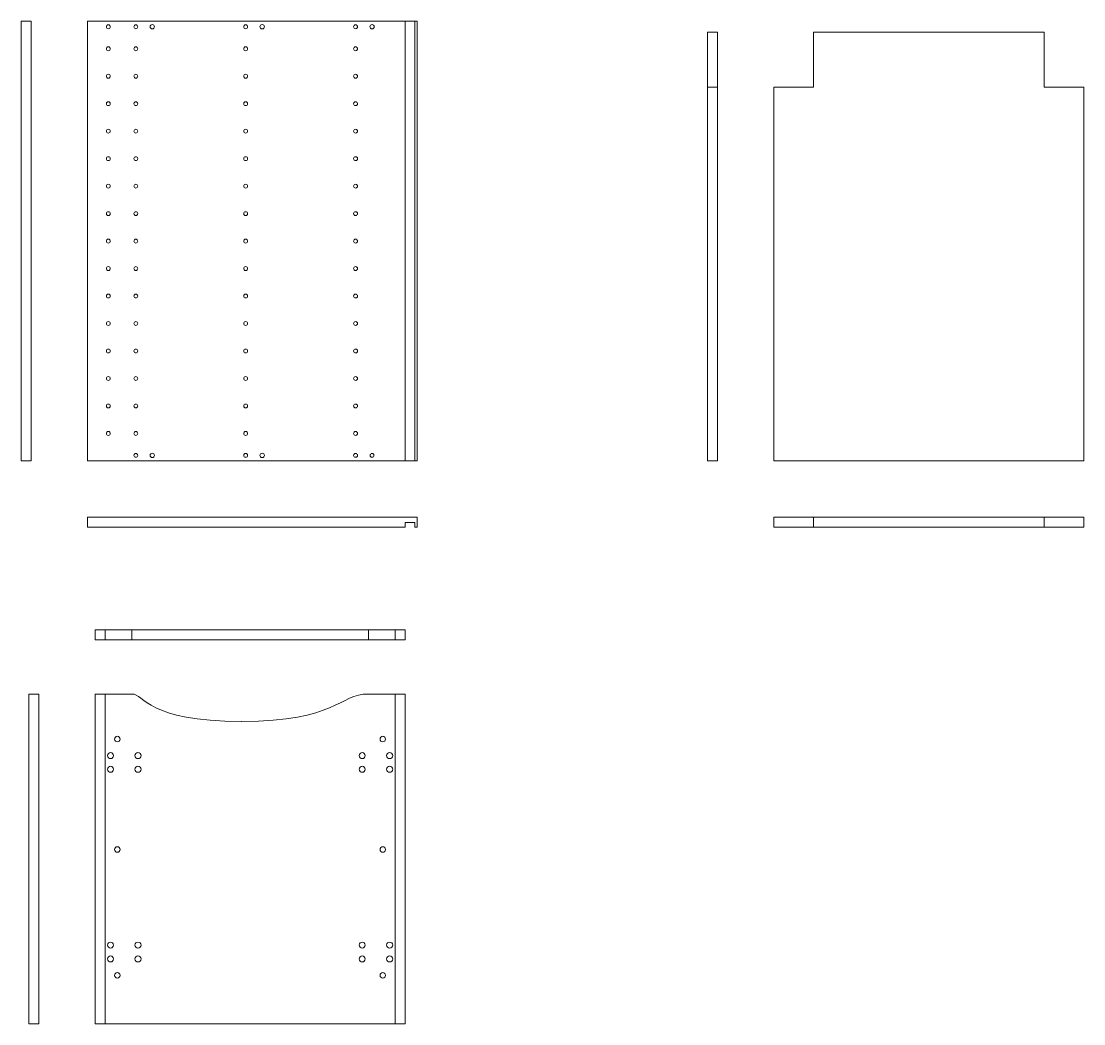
# Model space of a CAD drawing. Header units: millimetres. Extents: x 2339 to 3530, y 1636 to 3456.
# Drawn here: x 2655 to 2848.4, y 2161.6 to 2344.1 of the extents above; entities that cross this region are included whole.
import ezdxf

# ---------------------------------------------------------------- set-up
doc = ezdxf.new("R2010")
doc.units = ezdxf.units.MM
doc.layers.add('A-FURN', color=8, linetype='Continuous', lineweight=18)

msp = doc.modelspace()

# ---------------------------------------------------------------- linework, layer by layer
at = {"layer": 'A-FURN'}
for p, q in [((2656.83, 2344.06), (2656.83, 2264.06)), ((2724.87, 2344.06), (2724.87, 2264.06)), ((2726.67, 2264.06), (2726.67, 2344.06)), ((2779.94, 2264.06), (2779.94, 2342.06)), ((2781.74, 2332.06), (2779.94, 2332.06)), ((2727.07, 2264.06), (2726.67, 2264.06)), ((2791.98, 2264.06), (2848.38, 2264.06)), ((2668.47, 2221.64), (2675.14, 2221.64)), ((2668.47, 2161.64), (2668.47, 2221.64)), ((2670.27, 2161.64), (2670.27, 2221.64)), ((2718.21, 2221.64), (2724.87, 2221.64)), ((2723.07, 2161.64), (2723.07, 2221.64)), ((2723.07, 2161.64), (2723.07, 2221.64)), ((2724.87, 2161.64), (2724.87, 2221.64)), ((2723.07, 2161.64), (2724.87, 2161.64))]:
    msp.add_line(p, q, dxfattribs=at)
for points in [[(2656.83, 2264.06), (2655.03, 2264.06), (2655.03, 2344.06)], [(2655.03, 2344.06), (2656.83, 2344.06)], [(2667.07, 2264.06), (2727.07, 2264.06), (2727.07, 2344.06), (2667.07, 2344.06), (2667.07, 2264.06)], [(2726.67, 2344.06), (2724.87, 2344.06)], [(2779.94, 2342.06), (2781.74, 2342.06), (2781.74, 2264.06), (2779.94, 2264.06)], [(2799.18, 2342.06), (2799.18, 2332.06), (2791.98, 2332.06)], [(2799.18, 2342.06), (2841.18, 2342.06)], [(2841.18, 2342.06), (2841.18, 2332.06), (2848.38, 2332.06)], [(2791.98, 2264.06), (2791.98, 2332.06)], [(2848.38, 2264.06), (2848.38, 2332.06)], [(2667.07, 2253.82), (2727.07, 2253.82), (2727.07, 2252.02), (2726.67, 2252.02)], [(2724.87, 2252.02), (2667.07, 2252.02), (2667.07, 2253.82)], [(2724.87, 2252.82), (2724.87, 2252.02)], [(2726.67, 2252.02), (2726.67, 2252.82), (2724.87, 2252.82)], [(2726.67, 2252.82), (2726.67, 2252.02)], [(2791.98, 2252.02), (2791.98, 2253.82), (2848.38, 2253.82)], [(2799.18, 2252.02), (2799.18, 2253.82)], [(2841.18, 2252.02), (2841.18, 2253.82)], [(2848.38, 2252.02), (2848.38, 2253.82)], [(2791.98, 2252.02), (2848.38, 2252.02)], [(2668.47, 2233.31), (2724.87, 2233.31)], [(2668.47, 2233.31), (2668.47, 2231.51)], [(2670.27, 2231.51), (2670.27, 2233.31)], [(2675.14, 2231.51), (2675.14, 2233.31)], [(2718.21, 2231.51), (2718.21, 2233.31)], [(2723.07, 2231.51), (2723.07, 2233.31)], [(2724.87, 2233.31), (2724.87, 2231.51)], [(2668.47, 2231.51), (2724.87, 2231.51)], [(2658.23, 2161.64), (2658.23, 2221.64), (2656.43, 2221.64), (2656.43, 2161.64), (2658.23, 2161.64)], [(2668.47, 2161.64), (2670.27, 2161.64), (2670.27, 2221.64), (2668.47, 2221.64)], [(2724.87, 2161.64), (2668.47, 2161.64)]]:
    msp.add_lwpolyline(points, dxfattribs=at)
for centre, radius in [((2670.87, 2343.06), 0.35), ((2675.87, 2343.06), 0.35), ((2678.87, 2343.06), 0.4), ((2695.87, 2343.06), 0.35), ((2698.87, 2343.06), 0.4), ((2715.87, 2343.06), 0.35), ((2718.87, 2343.06), 0.4), ((2670.87, 2339.06), 0.35), ((2675.87, 2339.06), 0.35), ((2695.87, 2339.06), 0.35), ((2715.87, 2339.06), 0.35), ((2670.87, 2334.06), 0.35), ((2675.87, 2334.06), 0.35), ((2695.87, 2334.06), 0.35), ((2715.87, 2334.06), 0.35), ((2670.87, 2329.06), 0.35), ((2675.87, 2329.06), 0.35), ((2695.87, 2329.06), 0.35), ((2715.87, 2329.06), 0.35), ((2670.87, 2324.06), 0.35), ((2675.87, 2324.06), 0.35), ((2695.87, 2324.06), 0.35), ((2715.87, 2324.06), 0.35), ((2670.87, 2319.06), 0.35), ((2675.87, 2319.06), 0.35), ((2695.87, 2319.06), 0.35), ((2715.87, 2319.06), 0.35), ((2670.87, 2314.06), 0.35), ((2675.87, 2314.06), 0.35), ((2695.87, 2314.06), 0.35), ((2715.87, 2314.06), 0.35), ((2670.87, 2309.06), 0.35), ((2675.87, 2309.06), 0.35), ((2695.87, 2309.06), 0.35), ((2715.87, 2309.06), 0.35), ((2670.87, 2304.06), 0.35), ((2675.87, 2304.06), 0.35), ((2695.87, 2304.06), 0.35), ((2715.87, 2304.06), 0.35), ((2670.87, 2299.06), 0.35), ((2675.87, 2299.06), 0.35), ((2695.87, 2299.06), 0.35), ((2715.87, 2299.06), 0.35), ((2670.87, 2294.06), 0.35), ((2675.87, 2294.06), 0.35), ((2695.87, 2294.06), 0.35), ((2715.87, 2294.06), 0.35), ((2670.87, 2289.06), 0.35), ((2675.87, 2289.06), 0.35), ((2695.87, 2289.06), 0.35), ((2715.87, 2289.06), 0.35), ((2670.87, 2284.06), 0.35), ((2675.87, 2284.06), 0.35), ((2695.87, 2284.06), 0.35), ((2715.87, 2284.06), 0.35), ((2670.87, 2279.06), 0.35), ((2675.87, 2279.06), 0.35), ((2695.87, 2279.06), 0.35), ((2715.87, 2279.06), 0.35), ((2670.87, 2274.06), 0.35), ((2675.87, 2274.06), 0.35), ((2695.87, 2274.06), 0.35), ((2715.87, 2274.06), 0.35), ((2670.87, 2269.06), 0.35), ((2675.87, 2269.06), 0.35), ((2695.87, 2269.06), 0.35), ((2715.87, 2269.06), 0.35), ((2675.87, 2265.06), 0.35), ((2678.87, 2265.06), 0.4), ((2695.87, 2265.06), 0.35), ((2698.87, 2265.06), 0.4), ((2715.87, 2265.06), 0.35), ((2718.87, 2265.06), 0.35), ((2672.52, 2213.44), 0.5), ((2720.82, 2213.44), 0.5), ((2671.27, 2210.44), 0.552), ((2676.27, 2210.44), 0.552), ((2717.07, 2210.44), 0.552), ((2722.07, 2210.44), 0.552), ((2671.27, 2207.94), 0.552), ((2676.27, 2207.94), 0.552), ((2717.07, 2207.94), 0.552), ((2722.07, 2207.94), 0.552), ((2672.52, 2193.34), 0.5), ((2720.82, 2193.34), 0.5), ((2671.27, 2175.94), 0.552), ((2676.27, 2175.94), 0.552), ((2717.07, 2175.94), 0.552), ((2722.07, 2175.94), 0.552), ((2671.27, 2173.44), 0.552), ((2676.27, 2173.44), 0.552), ((2717.07, 2173.44), 0.552), ((2722.07, 2173.44), 0.552), ((2672.52, 2170.44), 0.5), ((2720.82, 2170.44), 0.5)]:
    msp.add_circle(centre, radius, dxfattribs=at)
for points in [[(2675.14, 2221.64), (2677.49, 2221.64), (2677.78, 2216.64), (2695.13, 2216.64)], [(2695.14, 2216.64), (2712.49, 2216.64), (2712.78, 2221.64), (2718.21, 2221.64)], [(2715.14, 2221.64), (2715.14, 2221.64), (2715.14, 2221.64), (2715.14, 2221.64)]]:
    msp.add_open_spline(points, degree=3, dxfattribs=at)

doc.saveas('drawing.dxf')
